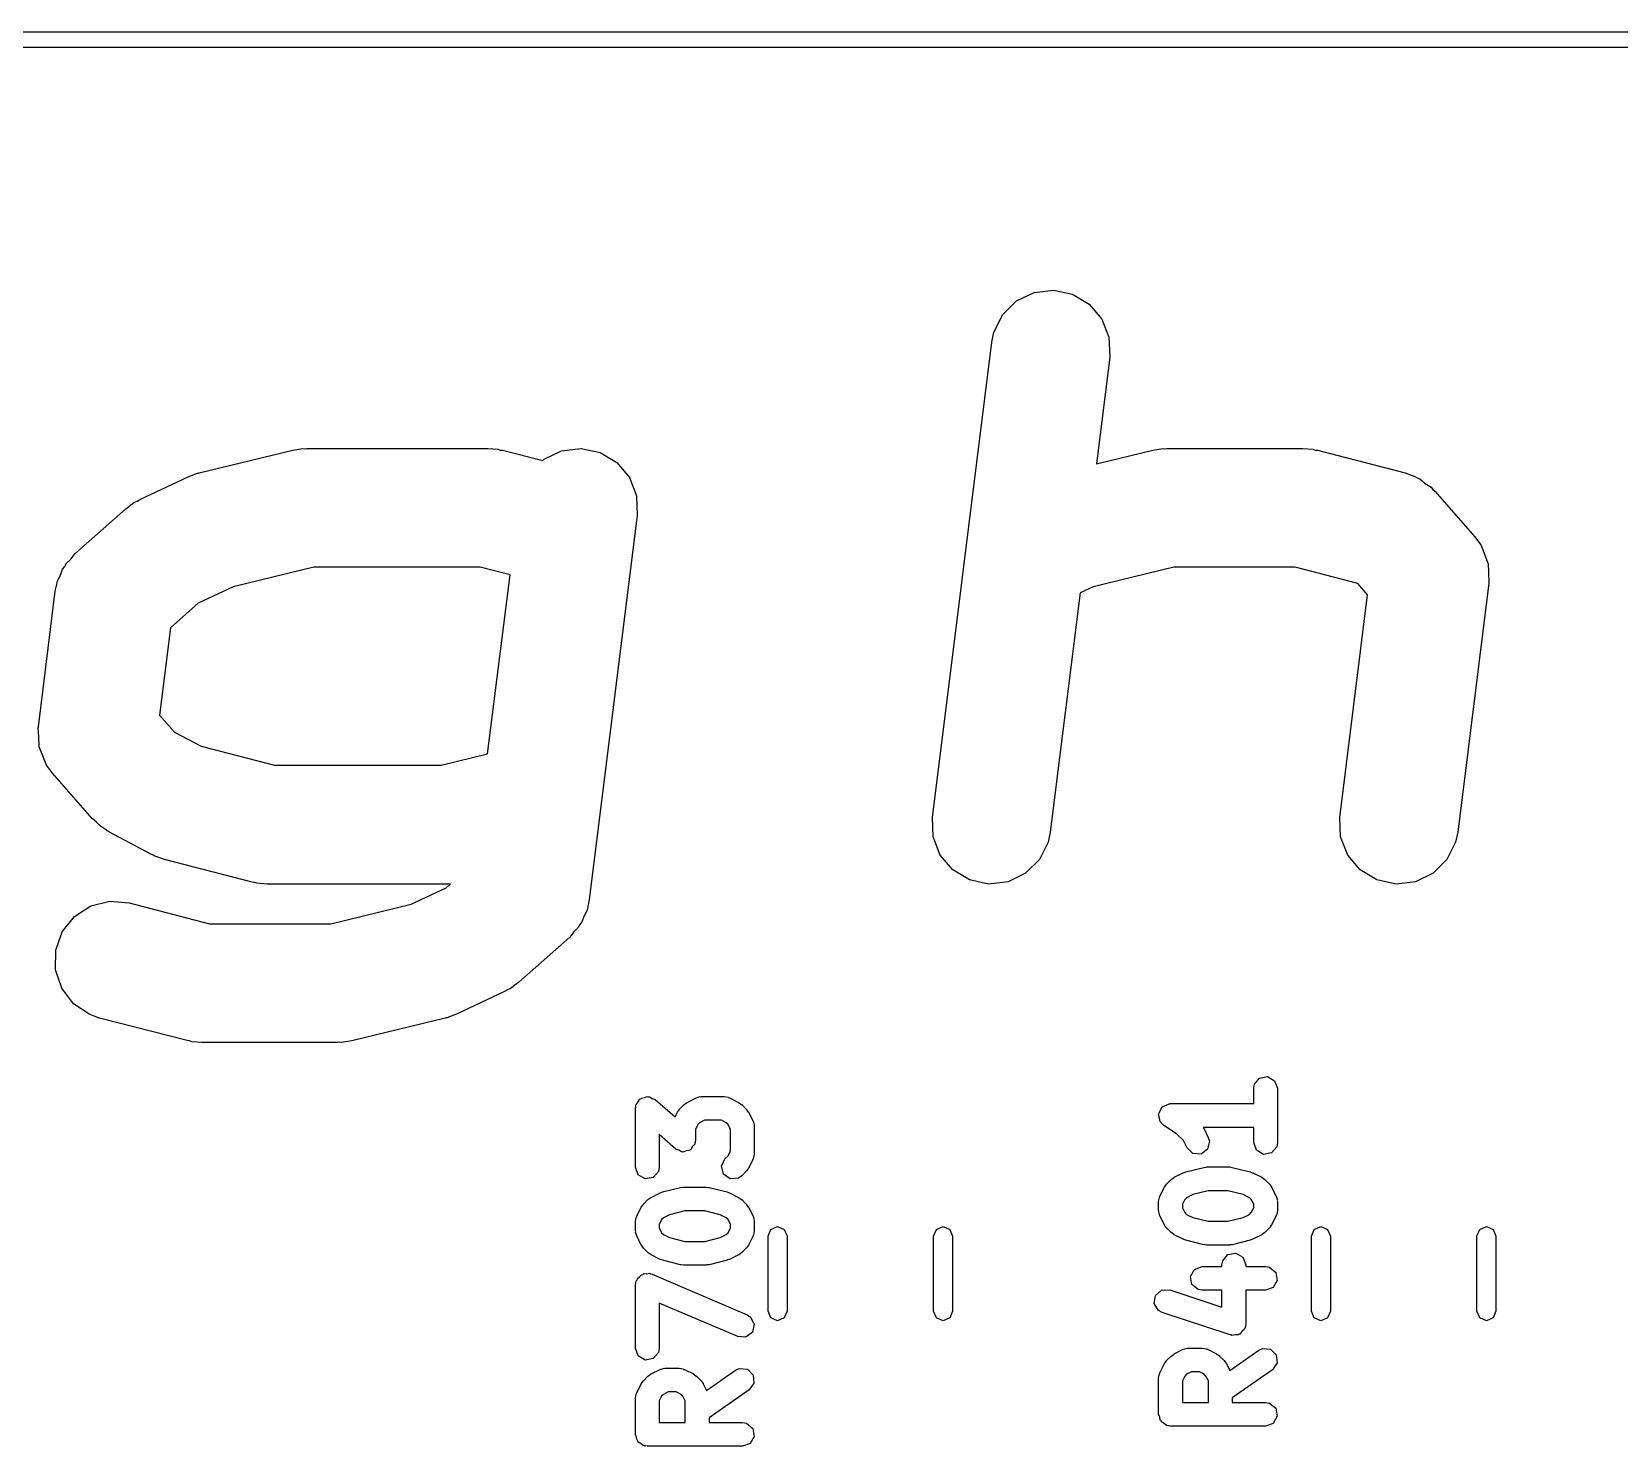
# Model space of a CAD drawing. Extents: x 59.1 to 150.6, y -119.5 to -80.2.
# Drawn here: x 87.86 to 97.88, y -90.88 to -81.95 of the extents above; entities that cross this region are included whole.
import ezdxf

# ---------------------------------------------------------------- set-up
doc = ezdxf.new("R2010")
doc.units = 0
doc.layers.add('BLACK', color=7, linetype='CONTINUOUS')

msp = doc.modelspace()

# ---------------------------------------------------------------- linework, layer by layer
at = {"layer": 'BLACK', "linetype": 'CONTINUOUS'}
for p, q in [((60, -81.95), (149, -81.95)), ((149, -82.05), (60, -82.05)), ((93.9892, -83.7351), (94.0768, -83.6486)), ((94.0768, -83.6486), (94.1877, -83.5952)), ((94.1877, -83.5952), (94.31, -83.5805)), ((94.31, -83.5805), (94.4304, -83.6063)), ((94.4304, -83.6063), (94.536, -83.6697)), ((93.9343, -83.8453), (93.9892, -83.7351)), ((94.536, -83.6697), (94.6154, -83.7638)), ((93.9207, -83.9086), (93.9343, -83.8453)), ((94.6154, -83.7638), (94.6599, -83.8786)), ((93.5457, -86.9086), (93.9207, -83.9086)), ((94.6599, -83.8786), (94.6649, -84.0017)), ((94.6649, -84.0017), (94.5805, -84.677)), ((88.9188, -84.7336), (89.5081, -84.5907)), ((89.5081, -84.5907), (89.572, -84.5809)), ((89.572, -84.5809), (89.5843, -84.5822)), ((89.5843, -84.5822), (89.5964, -84.5801)), ((89.5964, -84.5801), (90.7393, -84.5801)), ((90.7393, -84.5801), (90.8037, -84.5857)), ((90.8037, -84.5857), (90.818, -84.5907)), ((90.818, -84.5907), (90.833, -84.592)), ((90.833, -84.592), (91.0859, -84.6573)), ((91.0859, -84.6573), (91.0947, -84.6486)), ((91.0947, -84.6486), (91.2056, -84.5952)), ((91.2056, -84.5952), (91.3279, -84.5805)), ((91.3279, -84.5805), (91.4483, -84.6063)), ((91.4483, -84.6063), (91.5539, -84.6697)), ((94.5805, -84.677), (94.9366, -84.5907)), ((94.9366, -84.5907), (95.0006, -84.5809)), ((95.0006, -84.5809), (95.0128, -84.5822)), ((95.0128, -84.5822), (95.025, -84.5801)), ((95.025, -84.5801), (95.8821, -84.5801)), ((95.8821, -84.5801), (95.9466, -84.5857)), ((95.9466, -84.5857), (95.9608, -84.5907)), ((95.9608, -84.5907), (95.9758, -84.592)), ((95.9758, -84.592), (96.5294, -84.7349)), ((88.5439, -84.9016), (88.8475, -84.7587)), ((88.8475, -84.7587), (88.9082, -84.7363)), ((88.9082, -84.7363), (88.9137, -84.7357)), ((88.9137, -84.7357), (88.9188, -84.7336)), ((91.5539, -84.6697), (91.6332, -84.7638)), ((91.6332, -84.7638), (91.6778, -84.8786)), ((96.5294, -84.7349), (96.5904, -84.7564)), ((96.5904, -84.7564), (96.6056, -84.7666)), ((96.6056, -84.7666), (96.6227, -84.773)), ((96.6227, -84.773), (96.6565, -84.8006)), ((96.6565, -84.8006), (96.6927, -84.825)), ((96.6927, -84.825), (96.7038, -84.8395)), ((96.7038, -84.8395), (96.7179, -84.8511)), ((96.7179, -84.8511), (96.9679, -85.1368)), ((88.133, -85.2463), (88.4544, -84.9606)), ((88.4544, -84.9606), (88.5063, -84.9219)), ((88.5063, -84.9219), (88.5262, -84.9138)), ((88.5262, -84.9138), (88.5439, -84.9016)), ((91.6778, -84.8786), (91.6828, -85.0017)), ((91.6828, -85.0017), (91.3792, -87.4302)), ((96.9679, -85.1368), (97.0062, -85.189)), ((88.1074, -85.278), (88.133, -85.2463)), ((97.0062, -85.189), (97.0069, -85.1909)), ((97.0069, -85.1909), (97.0082, -85.1924)), ((97.0082, -85.1924), (97.0298, -85.2479)), ((97.0298, -85.2479), (97.052, -85.3033)), ((88.0417, -85.3803), (88.0556, -85.3421)), ((88.0556, -85.3421), (88.069, -85.3256)), ((88.069, -85.3256), (88.0785, -85.3065)), ((88.0785, -85.3065), (88.1074, -85.278)), ((89.6412, -85.3301), (89.1324, -85.4535)), ((90.6917, -85.3301), (89.6412, -85.3301)), ((90.8798, -85.3787), (90.6917, -85.3301)), ((95.0698, -85.3301), (94.561, -85.4535)), ((95.8345, -85.3301), (95.0698, -85.3301)), ((96.2298, -85.4321), (95.8345, -85.3301)), ((97.052, -85.3033), (97.0521, -85.3053)), ((97.0521, -85.3053), (97.0528, -85.3072)), ((97.0528, -85.3072), (97.0552, -85.3667)), ((88.01, -85.4801), (88.0134, -85.4645)), ((88.0134, -85.4645), (88.0135, -85.4578)), ((88.0135, -85.4578), (88.0166, -85.4492)), ((88.0166, -85.4492), (88.0236, -85.4168)), ((88.0236, -85.4168), (88.0417, -85.3803)), ((89.1324, -85.4535), (88.9122, -85.5571)), ((90.7386, -86.5088), (90.8798, -85.3787)), ((94.561, -85.4535), (94.4786, -85.4922)), ((96.2927, -85.5041), (96.2298, -85.4321)), ((97.0578, -85.4302), (96.8614, -87.0017)), ((97.0552, -85.3667), (97.0583, -85.4263)), ((97.0583, -85.4263), (97.0577, -85.4282)), ((97.0577, -85.4282), (97.0578, -85.4302)), ((87.9029, -86.3372), (88.01, -85.4801)), ((88.9122, -85.5571), (88.7367, -85.7131)), ((94.4786, -85.4922), (94.2899, -87.0017)), ((96.1172, -86.9086), (96.2927, -85.5041)), ((88.7367, -85.7131), (88.6679, -86.2633)), ((88.6679, -86.2633), (88.762, -86.3708)), ((87.9024, -86.3412), (87.903, -86.3392)), ((87.9055, -86.4007), (87.9024, -86.3412)), ((87.903, -86.3392), (87.9029, -86.3372)), ((87.9079, -86.4602), (87.9055, -86.4007)), ((87.9086, -86.4621), (87.9079, -86.4602)), ((87.9087, -86.4641), (87.9086, -86.4621)), ((87.9309, -86.5195), (87.9087, -86.4641)), ((88.762, -86.3708), (88.9298, -86.4604)), ((88.9298, -86.4604), (89.394, -86.5801)), ((87.9525, -86.575), (87.9309, -86.5195)), ((90.4445, -86.5801), (90.7386, -86.5088)), ((87.9538, -86.5766), (87.9525, -86.575)), ((87.9545, -86.5785), (87.9538, -86.5766)), ((87.9928, -86.6307), (87.9545, -86.5785)), ((88.2428, -86.9164), (87.9928, -86.6307)), ((89.394, -86.5801), (90.4445, -86.5801)), ((88.2702, -86.9389), (88.2428, -86.9164)), ((88.2943, -86.965), (88.2702, -86.9389)), ((88.332, -86.9896), (88.2943, -86.965)), ((93.5507, -87.0317), (93.5457, -86.9086)), ((96.1222, -87.0317), (96.1172, -86.9086)), ((88.338, -86.9945), (88.332, -86.9896)), ((88.3416, -86.9958), (88.338, -86.9945)), ((88.3485, -87.0003), (88.3416, -86.9958)), ((88.6164, -87.1432), (88.3485, -87.0003)), ((93.5953, -87.1465), (93.5507, -87.0317)), ((94.2764, -87.0649), (94.2215, -87.1752)), ((94.2899, -87.0017), (94.2764, -87.0649)), ((96.1667, -87.1465), (96.1222, -87.0317)), ((96.8478, -87.0649), (96.7929, -87.1752)), ((96.8614, -87.0017), (96.8478, -87.0649)), ((88.6279, -87.1471), (88.6164, -87.1432)), ((88.6381, -87.1539), (88.6279, -87.1471)), ((88.6991, -87.1754), (88.6381, -87.1539)), ((93.6747, -87.2406), (93.5953, -87.1465)), ((96.2461, -87.2406), (96.1667, -87.1465)), ((89.2527, -87.3182), (88.6991, -87.1754)), ((93.7802, -87.304), (93.6747, -87.2406)), ((94.1339, -87.2617), (94.0229, -87.3151)), ((94.2215, -87.1752), (94.1339, -87.2617)), ((96.3517, -87.304), (96.2461, -87.2406)), ((96.7053, -87.2617), (96.5944, -87.3151)), ((96.7929, -87.1752), (96.7053, -87.2617)), ((89.2677, -87.3196), (89.2527, -87.3182)), ((89.2819, -87.3246), (89.2677, -87.3196)), ((89.3464, -87.3301), (89.2819, -87.3246)), ((90.4893, -87.3301), (89.3464, -87.3301)), ((90.2568, -87.4568), (90.477, -87.3532)), ((90.477, -87.3532), (90.5048, -87.3285)), ((90.5014, -87.3281), (90.4893, -87.3301)), ((90.5048, -87.3285), (90.5014, -87.3281)), ((93.9007, -87.3297), (93.7802, -87.304)), ((94.0229, -87.3151), (93.9007, -87.3297)), ((96.4721, -87.3297), (96.3517, -87.304)), ((96.5944, -87.3151), (96.4721, -87.3297)), ((88.1301, -87.5346), (88.2336, -87.4679)), ((88.2336, -87.4679), (88.3532, -87.4384)), ((88.3532, -87.4384), (88.4758, -87.4492)), ((88.4758, -87.4492), (88.9833, -87.5801)), ((89.748, -87.5801), (90.2568, -87.4568)), ((91.3726, -87.4611), (91.3657, -87.4935)), ((91.3758, -87.4525), (91.3726, -87.4611)), ((91.3759, -87.4458), (91.3758, -87.4525)), ((91.3792, -87.4302), (91.3759, -87.4458)), ((88.0537, -87.6312), (88.1301, -87.5346)), ((91.3336, -87.5682), (91.3203, -87.5847)), ((91.3475, -87.5299), (91.3336, -87.5682)), ((91.3657, -87.4935), (91.3475, -87.5299)), ((88.0128, -87.7474), (88.0537, -87.6312)), ((88.9833, -87.5801), (89.748, -87.5801)), ((91.2563, -87.664), (90.9348, -87.9497)), ((91.2818, -87.6323), (91.2563, -87.664)), ((91.3108, -87.6037), (91.2818, -87.6323)), ((91.3203, -87.5847), (91.3108, -87.6037)), ((88.0117, -87.8705), (88.0128, -87.7474)), ((88.0505, -87.9874), (88.0117, -87.8705)), ((90.9348, -87.9497), (90.8829, -87.9884)), ((88.1251, -88.0853), (88.0505, -87.9874)), ((90.8454, -88.0087), (90.5418, -88.1516)), ((90.863, -87.9965), (90.8454, -88.0087)), ((90.8829, -87.9884), (90.863, -87.9965)), ((88.2274, -88.1539), (88.1251, -88.0853)), ((88.2884, -88.1754), (88.2274, -88.1539)), ((90.5418, -88.1516), (90.4811, -88.174)), ((88.842, -88.3182), (88.2884, -88.1754)), ((90.4705, -88.1767), (89.8812, -88.3196)), ((90.4756, -88.1746), (90.4705, -88.1767)), ((90.4811, -88.174), (90.4756, -88.1746)), ((88.857, -88.3196), (88.842, -88.3182)), ((88.8712, -88.3246), (88.857, -88.3196)), ((88.9357, -88.3301), (88.8712, -88.3246)), ((89.7928, -88.3301), (88.9357, -88.3301)), ((89.805, -88.3281), (89.7928, -88.3301)), ((89.8172, -88.3293), (89.805, -88.3281)), ((89.8812, -88.3196), (89.8172, -88.3293)), ((95.578, -88.5935), (95.6109, -88.5542)), ((95.6109, -88.5542), (95.6615, -88.5453)), ((95.6615, -88.5453), (95.7059, -88.5709)), ((95.7059, -88.5709), (95.7234, -88.6191)), ((91.7288, -88.6777), (91.748, -88.6712)), ((91.748, -88.6712), (91.7536, -88.6733)), ((91.7536, -88.6733), (91.7595, -88.6723)), ((91.7595, -88.6723), (91.777, -88.6824)), ((92.0557, -88.6791), (92.0807, -88.6716)), ((92.0807, -88.6716), (92.0851, -88.6727)), ((92.0851, -88.6727), (92.0893, -88.6711)), ((92.0893, -88.6711), (92.2321, -88.6711)), ((92.2321, -88.6711), (92.2578, -88.6757)), ((95.5734, -88.6191), (95.578, -88.5935)), ((95.5734, -88.7156), (95.5734, -88.6191)), ((95.7234, -88.6191), (95.7234, -88.962)), ((91.6714, -88.7461), (91.6734, -88.735)), ((91.6714, -89.1176), (91.6714, -88.7461)), ((91.6729, -88.7316), (91.6745, -88.7289)), ((91.6734, -88.735), (91.6729, -88.7316)), ((91.6745, -88.7289), (91.676, -88.7205)), ((91.676, -88.7205), (91.6889, -88.705)), ((91.6889, -88.705), (91.6994, -88.6877)), ((91.6994, -88.6877), (91.7051, -88.6858)), ((91.7051, -88.6858), (91.7089, -88.6812)), ((91.7089, -88.6812), (91.7288, -88.6777)), ((91.777, -88.6824), (91.7958, -88.6897)), ((91.7958, -88.6897), (91.9215, -88.7997)), ((91.9215, -88.7997), (91.9365, -88.7697)), ((91.9365, -88.7697), (91.9498, -88.7517)), ((91.9498, -88.7517), (91.9505, -88.7503)), ((91.9505, -88.7503), (91.9791, -88.7217)), ((91.9791, -88.7217), (91.9975, -88.7088)), ((91.9975, -88.7088), (91.9986, -88.7076)), ((91.9986, -88.7076), (92.0557, -88.6791)), ((92.2578, -88.6757), (92.2612, -88.6785)), ((92.2612, -88.6785), (92.2657, -88.6791)), ((92.2657, -88.6791), (92.3228, -88.7076)), ((92.3228, -88.7076), (92.3408, -88.721)), ((92.3408, -88.721), (92.3423, -88.7217)), ((92.3423, -88.7217), (92.3709, -88.7503)), ((92.3709, -88.7503), (92.3838, -88.7686)), ((92.3838, -88.7686), (92.3849, -88.7697)), ((92.3849, -88.7697), (92.4135, -88.8269)), ((94.9746, -88.7775), (94.9854, -88.7587)), ((94.9854, -88.7587), (94.9942, -88.7388)), ((94.9942, -88.7388), (94.9981, -88.7369)), ((94.9981, -88.7369), (95.0002, -88.7331)), ((95.0002, -88.7331), (95.0207, -88.7257)), ((95.0207, -88.7257), (95.0402, -88.716)), ((95.0402, -88.716), (95.0444, -88.717)), ((95.0444, -88.717), (95.0484, -88.7156)), ((95.0484, -88.7156), (95.5734, -88.7156)), ((92.0652, -88.8477), (92.05, -88.8781)), ((92.0766, -88.8364), (92.0652, -88.8477)), ((92.107, -88.8211), (92.0766, -88.8364)), ((92.2144, -88.8211), (92.107, -88.8211)), ((92.2449, -88.8364), (92.2144, -88.8211)), ((92.2562, -88.8477), (92.2449, -88.8364)), ((92.2714, -88.8781), (92.2562, -88.8477)), ((92.4135, -88.8269), (92.4209, -88.8519)), ((92.4209, -88.8519), (92.4199, -88.8562)), ((92.4199, -88.8562), (92.4214, -88.8604)), ((92.4214, -88.8604), (92.4214, -89.0319)), ((94.9736, -88.7857), (94.9753, -88.7818)), ((94.9797, -88.8066), (94.9736, -88.7857)), ((94.9753, -88.7818), (94.9746, -88.7775)), ((94.9835, -88.8281), (94.9797, -88.8066)), ((94.9868, -88.8308), (94.9835, -88.8281)), ((94.988, -88.835), (94.9868, -88.8308)), ((95.0068, -88.853), (94.988, -88.835)), ((95.0864, -88.906), (95.0068, -88.853)), ((95.5734, -88.8656), (95.2539, -88.8656)), ((95.2539, -88.8656), (95.2572, -88.8702)), ((95.2572, -88.8702), (95.2584, -88.8713)), ((95.2584, -88.8713), (95.2869, -88.9285)), ((95.5734, -88.962), (95.5734, -88.8656)), ((91.9256, -89.0026), (91.8214, -88.9114)), ((91.8214, -88.9114), (91.8214, -89.1176)), ((92.0455, -88.9718), (92.0325, -88.9873)), ((92.047, -88.9634), (92.0455, -88.9718)), ((92.0486, -88.9607), (92.047, -88.9634)), ((92.05, -88.9461), (92.048, -88.9573)), ((92.048, -88.9573), (92.0486, -88.9607)), ((92.05, -88.8781), (92.05, -88.9461)), ((92.2714, -89.0142), (92.2714, -88.8781)), ((95.1296, -88.9493), (95.0864, -88.906)), ((95.1528, -88.9955), (95.1296, -88.9493)), ((95.2944, -88.9534), (95.2824, -89.0033)), ((95.2869, -88.9285), (95.2944, -88.9534)), ((95.591, -89.0102), (95.5734, -88.962)), ((95.7234, -88.962), (95.7189, -88.9877)), ((91.9445, -89.0099), (91.9256, -89.0026)), ((91.962, -89.02), (91.9445, -89.0099)), ((91.9679, -89.019), (91.962, -89.02)), ((91.9734, -89.0211), (91.9679, -89.019)), ((91.9926, -89.0146), (91.9734, -89.0211)), ((92.0125, -89.0111), (91.9926, -89.0146)), ((92.0163, -89.0065), (92.0125, -89.0111)), ((92.022, -89.0046), (92.0163, -89.0065)), ((92.0325, -88.9873), (92.022, -89.0046)), ((92.2146, -89.111), (92.2363, -89.0645)), ((92.2363, -89.0645), (92.2562, -89.0446)), ((92.2562, -89.0446), (92.2714, -89.0142)), ((92.4135, -89.0654), (92.3849, -89.1225)), ((92.414, -89.0609), (92.4135, -89.0654)), ((92.4169, -89.0575), (92.414, -89.0609)), ((92.4214, -89.0319), (92.4169, -89.0575)), ((95.19, -89.0308), (95.1528, -88.9955)), ((95.2412, -89.0339), (95.19, -89.0308)), ((95.2824, -89.0033), (95.2412, -89.0339)), ((95.6354, -89.0359), (95.591, -89.0102)), ((95.6859, -89.027), (95.6354, -89.0359)), ((95.7189, -88.9877), (95.6859, -89.027)), ((91.689, -89.1658), (91.6714, -89.1176)), ((91.7334, -89.1914), (91.689, -89.1658)), ((91.8169, -89.1432), (91.7839, -89.1825)), ((91.8214, -89.1176), (91.8169, -89.1432)), ((92.2278, -89.1606), (92.2146, -89.111)), ((92.2699, -89.19), (92.2278, -89.1606)), ((92.3423, -89.1706), (92.321, -89.1855)), ((92.3709, -89.142), (92.3423, -89.1706)), ((92.3716, -89.1406), (92.3709, -89.142)), ((92.3849, -89.1225), (92.3716, -89.1406)), ((95.072, -89.1806), (95.1292, -89.1521)), ((95.1292, -89.1521), (95.1416, -89.1484)), ((95.1416, -89.1484), (95.1445, -89.1464)), ((95.1445, -89.1464), (95.2588, -89.1178)), ((95.2588, -89.1178), (95.2737, -89.1168)), ((95.2737, -89.1168), (95.277, -89.1156)), ((95.277, -89.1156), (95.4199, -89.1156)), ((95.4199, -89.1156), (95.4346, -89.1182)), ((95.4346, -89.1182), (95.438, -89.1178)), ((95.438, -89.1178), (95.5523, -89.1464)), ((95.5523, -89.1464), (95.5642, -89.1517)), ((95.5642, -89.1517), (95.5677, -89.1521)), ((95.5677, -89.1521), (95.6248, -89.1806)), ((91.7839, -89.1825), (91.7334, -89.1914)), ((91.8396, -89.2754), (91.8425, -89.2734)), ((91.8425, -89.2734), (91.9568, -89.2448)), ((91.9568, -89.2448), (91.9717, -89.2438)), ((91.9717, -89.2438), (91.975, -89.2426)), ((91.975, -89.2426), (92.1179, -89.2426)), ((92.1179, -89.2426), (92.1326, -89.2452)), ((92.1326, -89.2452), (92.136, -89.2448)), ((92.136, -89.2448), (92.2503, -89.2734)), ((92.2503, -89.2734), (92.2622, -89.2787)), ((92.321, -89.1855), (92.2699, -89.19)), ((94.9813, -89.2999), (95.0099, -89.2427)), ((95.0099, -89.2427), (95.0233, -89.2247)), ((95.0233, -89.2247), (95.024, -89.2233)), ((95.024, -89.2233), (95.0525, -89.1947)), ((95.0525, -89.1947), (95.0709, -89.1818)), ((95.0709, -89.1818), (95.072, -89.1806)), ((95.2862, -89.2656), (95.1889, -89.2899)), ((95.4106, -89.2656), (95.2862, -89.2656)), ((95.508, -89.2899), (95.4106, -89.2656)), ((95.6248, -89.1806), (95.6428, -89.194)), ((95.6428, -89.194), (95.6443, -89.1947)), ((95.6443, -89.1947), (95.6729, -89.2233)), ((95.6729, -89.2233), (95.6858, -89.2416)), ((95.6858, -89.2416), (95.6869, -89.2427)), ((95.6869, -89.2427), (95.7155, -89.2999)), ((91.6793, -89.4269), (91.7079, -89.3697)), ((91.7079, -89.3697), (91.7213, -89.3517)), ((91.7213, -89.3517), (91.722, -89.3503)), ((91.722, -89.3503), (91.7505, -89.3217)), ((91.7505, -89.3217), (91.7689, -89.3088)), ((91.7689, -89.3088), (91.77, -89.3076)), ((91.77, -89.3076), (91.8272, -89.2791)), ((91.8272, -89.2791), (91.8396, -89.2754)), ((92.2622, -89.2787), (92.2657, -89.2791)), ((92.2657, -89.2791), (92.3228, -89.3076)), ((92.3228, -89.3076), (92.3408, -89.321)), ((92.3408, -89.321), (92.3423, -89.3217)), ((92.3423, -89.3217), (92.3709, -89.3503)), ((92.3709, -89.3503), (92.3838, -89.3686)), ((92.3838, -89.3686), (92.3849, -89.3697)), ((92.3849, -89.3697), (92.4135, -89.4269)), ((94.9734, -89.3334), (94.978, -89.3078)), ((94.9734, -89.3906), (94.9734, -89.3334)), ((94.978, -89.3078), (94.9808, -89.3043)), ((94.9808, -89.3043), (94.9813, -89.2999)), ((95.1386, -89.3207), (95.1234, -89.3511)), ((95.1234, -89.3511), (95.1234, -89.3729)), ((95.1234, -89.3729), (95.1386, -89.4033)), ((95.15, -89.3094), (95.1386, -89.3207)), ((95.1889, -89.2899), (95.15, -89.3094)), ((95.5469, -89.3094), (95.508, -89.2899)), ((95.5582, -89.3207), (95.5469, -89.3094)), ((95.5734, -89.3511), (95.5582, -89.3207)), ((95.5582, -89.4033), (95.5734, -89.3729)), ((95.5734, -89.3729), (95.5734, -89.3511)), ((95.7155, -89.2999), (95.7229, -89.3249)), ((95.7229, -89.3249), (95.7219, -89.3292)), ((95.7219, -89.3292), (95.7234, -89.3334)), ((95.7234, -89.3334), (95.7234, -89.3906)), ((91.6714, -89.4604), (91.676, -89.4348)), ((91.6714, -89.5176), (91.6714, -89.4604)), ((91.676, -89.4348), (91.6788, -89.4313)), ((91.6788, -89.4313), (91.6793, -89.4269)), ((91.8366, -89.4477), (91.8214, -89.4781)), ((91.848, -89.4364), (91.8366, -89.4477)), ((91.8869, -89.4169), (91.848, -89.4364)), ((91.9842, -89.3926), (91.8869, -89.4169)), ((92.1086, -89.3926), (91.9842, -89.3926)), ((92.206, -89.4169), (92.1086, -89.3926)), ((92.2449, -89.4364), (92.206, -89.4169)), ((92.2562, -89.4477), (92.2449, -89.4364)), ((92.2714, -89.4781), (92.2562, -89.4477)), ((92.4135, -89.4269), (92.4209, -89.4519)), ((92.4209, -89.4519), (92.4199, -89.4562)), ((92.4199, -89.4562), (92.4214, -89.4604)), ((92.4214, -89.4604), (92.4214, -89.5176)), ((94.975, -89.3948), (94.9734, -89.3906)), ((94.9739, -89.3991), (94.975, -89.3948)), ((94.9813, -89.4241), (94.9739, -89.3991)), ((95.0099, -89.4813), (94.9813, -89.4241)), ((95.1386, -89.4033), (95.15, -89.4146)), ((95.15, -89.4146), (95.1889, -89.4341)), ((95.1889, -89.4341), (95.2862, -89.4584)), ((95.2862, -89.4584), (95.4106, -89.4584)), ((95.4106, -89.4584), (95.508, -89.4341)), ((95.508, -89.4341), (95.5469, -89.4146)), ((95.5469, -89.4146), (95.5582, -89.4033)), ((95.7155, -89.4241), (95.6869, -89.4813)), ((95.716, -89.4197), (95.7155, -89.4241)), ((95.7189, -89.4162), (95.716, -89.4197)), ((95.7234, -89.3906), (95.7189, -89.4162)), ((91.673, -89.5218), (91.6714, -89.5176)), ((91.6719, -89.5261), (91.673, -89.5218)), ((91.6793, -89.5511), (91.6719, -89.5261)), ((91.7079, -89.6083), (91.6793, -89.5511)), ((91.8214, -89.4781), (91.8214, -89.4999)), ((91.8214, -89.4999), (91.8366, -89.5303)), ((91.8366, -89.5303), (91.848, -89.5416)), ((91.848, -89.5416), (91.8869, -89.5611)), ((91.8869, -89.5611), (91.9842, -89.5854)), ((92.1086, -89.5854), (92.206, -89.5611)), ((92.206, -89.5611), (92.2449, -89.5416)), ((92.2449, -89.5416), (92.2562, -89.5303)), ((92.2562, -89.5303), (92.2714, -89.4999)), ((92.2714, -89.4999), (92.2714, -89.4781)), ((92.4135, -89.5511), (92.3849, -89.6083)), ((92.414, -89.5467), (92.4135, -89.5511)), ((92.4169, -89.5432), (92.414, -89.5467)), ((92.4214, -89.5176), (92.4169, -89.5432)), ((92.5085, -89.5517), (92.5261, -89.5093)), ((92.5085, -90.0263), (92.5085, -89.5517)), ((92.5261, -89.5093), (92.5685, -89.4917)), ((92.5685, -89.4917), (92.6109, -89.5093)), ((92.6109, -89.5093), (92.6285, -89.5517)), ((92.6285, -89.5517), (92.6285, -90.0263)), ((93.5535, -89.5517), (93.5711, -89.5093)), ((93.5535, -90.0263), (93.5535, -89.5517)), ((93.5711, -89.5093), (93.6135, -89.4917)), ((93.6135, -89.4917), (93.6559, -89.5093)), ((93.6559, -89.5093), (93.6735, -89.5517)), ((93.6735, -89.5517), (93.6735, -90.0263)), ((95.0111, -89.4824), (95.0099, -89.4813)), ((95.024, -89.5007), (95.0111, -89.4824)), ((95.0525, -89.5293), (95.024, -89.5007)), ((95.054, -89.53), (95.0525, -89.5293)), ((95.072, -89.5434), (95.054, -89.53)), ((95.1292, -89.5719), (95.072, -89.5434)), ((95.1327, -89.5723), (95.1292, -89.5719)), ((95.1445, -89.5776), (95.1327, -89.5723)), ((95.5677, -89.5719), (95.5553, -89.5756)), ((95.6248, -89.5434), (95.5677, -89.5719)), ((95.626, -89.5422), (95.6248, -89.5434)), ((95.6443, -89.5293), (95.626, -89.5422)), ((95.6729, -89.5007), (95.6443, -89.5293)), ((95.6736, -89.4993), (95.6729, -89.5007)), ((95.6869, -89.4813), (95.6736, -89.4993)), ((95.9375, -89.5517), (95.9551, -89.5093)), ((95.9375, -90.0263), (95.9375, -89.5517)), ((95.9551, -89.5093), (95.9975, -89.4917)), ((95.9975, -89.4917), (96.0399, -89.5093)), ((96.0399, -89.5093), (96.0575, -89.5517)), ((96.0575, -89.5517), (96.0575, -90.0263)), ((96.9825, -89.5517), (97.0001, -89.5093)), ((96.9825, -90.0263), (96.9825, -89.5517)), ((97.0001, -89.5093), (97.0425, -89.4917)), ((97.0425, -89.4917), (97.0849, -89.5093)), ((97.0849, -89.5093), (97.1025, -89.5517)), ((97.1025, -89.5517), (97.1025, -90.0263)), ((91.7091, -89.6094), (91.7079, -89.6083)), ((91.722, -89.6277), (91.7091, -89.6094)), ((91.7505, -89.6563), (91.722, -89.6277)), ((91.752, -89.657), (91.7505, -89.6563)), ((91.77, -89.6704), (91.752, -89.657)), ((91.8272, -89.6989), (91.77, -89.6704)), ((91.9842, -89.5854), (92.1086, -89.5854)), ((92.3228, -89.6704), (92.2657, -89.6989)), ((92.324, -89.6692), (92.3228, -89.6704)), ((92.3423, -89.6563), (92.324, -89.6692)), ((92.3709, -89.6277), (92.3423, -89.6563)), ((92.3716, -89.6263), (92.3709, -89.6277)), ((92.3849, -89.6083), (92.3716, -89.6263)), ((95.2588, -89.6062), (95.1445, -89.5776)), ((95.2623, -89.6058), (95.2588, -89.6062)), ((95.277, -89.6084), (95.2623, -89.6058)), ((95.4199, -89.6084), (95.277, -89.6084)), ((95.378, -89.7078), (95.4109, -89.6685)), ((95.4109, -89.6685), (95.4615, -89.6596)), ((95.4231, -89.6072), (95.4199, -89.6084)), ((95.438, -89.6062), (95.4231, -89.6072)), ((95.5523, -89.5776), (95.438, -89.6062)), ((95.4615, -89.6596), (95.5059, -89.6852)), ((95.5553, -89.5756), (95.5523, -89.5776)), ((91.8307, -89.6993), (91.8272, -89.6989)), ((91.8425, -89.7046), (91.8307, -89.6993)), ((91.9568, -89.7332), (91.8425, -89.7046)), ((91.9603, -89.7328), (91.9568, -89.7332)), ((91.975, -89.7354), (91.9603, -89.7328)), ((92.1179, -89.7354), (91.975, -89.7354)), ((92.1211, -89.7342), (92.1179, -89.7354)), ((92.136, -89.7332), (92.1211, -89.7342)), ((92.2503, -89.7046), (92.136, -89.7332)), ((92.2533, -89.7026), (92.2503, -89.7046)), ((92.2657, -89.6989), (92.2533, -89.7026)), ((95.1746, -89.8061), (95.2002, -89.7617)), ((95.2002, -89.7617), (95.2484, -89.7441)), ((95.2484, -89.7441), (95.3734, -89.7441)), ((95.3734, -89.7334), (95.378, -89.7078)), ((95.3734, -89.7441), (95.3734, -89.7334)), ((95.5059, -89.6852), (95.5234, -89.7334)), ((95.5234, -89.7334), (95.5234, -89.7441)), ((95.5234, -89.7441), (95.6484, -89.7441)), ((95.6484, -89.7441), (95.6741, -89.7487)), ((95.6741, -89.7487), (95.7134, -89.7816)), ((91.6714, -89.8604), (91.676, -89.8348)), ((91.6714, -90.2604), (91.6714, -89.8604)), ((91.676, -89.8348), (91.6816, -89.828)), ((91.6816, -89.828), (91.6837, -89.8194)), ((91.6837, -89.8194), (91.6977, -89.8089)), ((91.6977, -89.8089), (91.7089, -89.7955)), ((91.7089, -89.7955), (91.7177, -89.7939)), ((91.7177, -89.7939), (91.7247, -89.7886)), ((91.7247, -89.7886), (91.7422, -89.7896)), ((91.7422, -89.7896), (91.7595, -89.7866)), ((91.7595, -89.7866), (91.7671, -89.791)), ((91.7671, -89.791), (91.776, -89.7915)), ((91.776, -89.7915), (92.376, -90.0486)), ((95.1835, -89.8566), (95.1746, -89.8061)), ((95.2228, -89.8896), (95.1835, -89.8566)), ((95.7223, -89.8322), (95.6966, -89.8766)), ((95.7134, -89.7816), (95.7223, -89.8322)), ((92.3169, -90.1865), (91.8214, -89.9742)), ((91.8214, -89.9742), (91.8214, -90.2604)), ((94.9464, -89.977), (94.9539, -89.9263)), ((94.9539, -89.9263), (94.9923, -89.8922)), ((94.9923, -89.8922), (95.0436, -89.8908)), ((95.0436, -89.8908), (95.3734, -90.0008)), ((95.2484, -89.8941), (95.2228, -89.8896)), ((95.3734, -89.8941), (95.2484, -89.8941)), ((95.3734, -90.0008), (95.3734, -89.8941)), ((95.6484, -89.8941), (95.5234, -89.8941)), ((95.5234, -89.8941), (95.5234, -90.1049)), ((95.6966, -89.8766), (95.6484, -89.8941)), ((92.376, -90.0486), (92.3978, -90.0629)), ((92.3978, -90.0629), (92.4209, -90.1087)), ((92.5261, -90.0687), (92.5085, -90.0263)), ((92.5685, -90.0863), (92.5261, -90.0687)), ((92.6109, -90.0687), (92.5685, -90.0863)), ((92.6285, -90.0263), (92.6109, -90.0687)), ((93.5711, -90.0687), (93.5535, -90.0263)), ((93.6135, -90.0863), (93.5711, -90.0687)), ((93.6559, -90.0687), (93.6135, -90.0863)), ((93.6735, -90.0263), (93.6559, -90.0687)), ((94.9732, -90.0207), (94.9464, -89.977)), ((94.9961, -90.0332), (94.9732, -90.0207)), ((95.4247, -90.176), (94.9961, -90.0332)), ((95.9551, -90.0687), (95.9375, -90.0263)), ((95.9975, -90.0863), (95.9551, -90.0687)), ((96.0399, -90.0687), (95.9975, -90.0863)), ((96.0575, -90.0263), (96.0399, -90.0687)), ((97.0001, -90.0687), (96.9825, -90.0263)), ((97.0425, -90.0863), (97.0001, -90.0687)), ((97.0849, -90.0687), (97.0425, -90.0863)), ((97.1025, -90.0263), (97.0849, -90.0687)), ((92.4092, -90.1586), (92.3681, -90.1894)), ((92.4209, -90.1087), (92.4092, -90.1586)), ((95.4304, -90.1759), (95.4247, -90.176)), ((95.4354, -90.1787), (95.4304, -90.1759)), ((95.4556, -90.1752), (95.4354, -90.1787)), ((95.476, -90.1746), (95.4556, -90.1752)), ((95.4803, -90.1708), (95.476, -90.1746)), ((95.4859, -90.1698), (95.4803, -90.1708)), ((95.4991, -90.1541), (95.4859, -90.1698)), ((95.5144, -90.1406), (95.4991, -90.1541)), ((95.5152, -90.1349), (95.5144, -90.1406)), ((95.5189, -90.1305), (95.5152, -90.1349)), ((95.5234, -90.1049), (95.5189, -90.1305)), ((91.689, -90.3086), (91.6714, -90.2604)), ((91.8214, -90.2604), (91.8169, -90.2861)), ((92.3681, -90.1894), (92.3169, -90.1865)), ((95.072, -90.2949), (95.1292, -90.2663)), ((95.1292, -90.2663), (95.1541, -90.2589)), ((95.1541, -90.2589), (95.1585, -90.26)), ((95.1585, -90.26), (95.1627, -90.2584)), ((95.1627, -90.2584), (95.2484, -90.2584)), ((95.2484, -90.2584), (95.2741, -90.263)), ((95.2741, -90.263), (95.2775, -90.2658)), ((95.2775, -90.2658), (95.282, -90.2663)), ((95.282, -90.2663), (95.3391, -90.2949)), ((95.4227, -90.3999), (95.6054, -90.272)), ((95.6054, -90.272), (95.629, -90.261)), ((95.629, -90.261), (95.6801, -90.2655)), ((95.6801, -90.2655), (95.7164, -90.3017)), ((91.7334, -90.3343), (91.689, -90.3086)), ((91.7839, -90.3254), (91.7334, -90.3343)), ((91.8169, -90.2861), (91.7839, -90.3254)), ((94.9813, -90.4142), (95.0099, -90.357)), ((95.0099, -90.357), (95.0233, -90.339)), ((95.0233, -90.339), (95.024, -90.3375)), ((95.024, -90.3375), (95.0525, -90.309)), ((95.0525, -90.309), (95.0709, -90.2961)), ((95.0709, -90.2961), (95.072, -90.2949)), ((95.3391, -90.2949), (95.3571, -90.3083)), ((95.3571, -90.3083), (95.3586, -90.309)), ((95.3586, -90.309), (95.3872, -90.3375)), ((95.3872, -90.3375), (95.4, -90.3559)), ((95.4, -90.3559), (95.4012, -90.357)), ((95.4012, -90.357), (95.4227, -90.3999)), ((95.7209, -90.3528), (95.6914, -90.3949)), ((95.7164, -90.3017), (95.7209, -90.3528)), ((91.7079, -90.484), (91.7213, -90.466)), ((91.7213, -90.466), (91.722, -90.4645)), ((91.722, -90.4645), (91.7505, -90.436)), ((91.7505, -90.436), (91.7689, -90.4231)), ((91.7689, -90.4231), (91.77, -90.4219)), ((91.77, -90.4219), (91.8272, -90.3933)), ((91.8272, -90.3933), (91.8521, -90.3859)), ((91.8521, -90.3859), (91.8565, -90.387)), ((91.8565, -90.387), (91.8607, -90.3854)), ((91.8607, -90.3854), (91.9464, -90.3854)), ((91.9464, -90.3854), (91.9721, -90.39)), ((91.9721, -90.39), (91.9755, -90.3928)), ((91.9755, -90.3928), (91.98, -90.3933)), ((91.98, -90.3933), (92.0371, -90.4219)), ((92.0371, -90.4219), (92.0551, -90.4353)), ((92.0551, -90.4353), (92.0566, -90.436)), ((92.0566, -90.436), (92.0852, -90.4645)), ((92.0852, -90.4645), (92.098, -90.4829)), ((92.1207, -90.5269), (92.3034, -90.399)), ((92.3034, -90.399), (92.327, -90.388)), ((92.327, -90.388), (92.3781, -90.3925)), ((92.3781, -90.3925), (92.4144, -90.4287)), ((92.4144, -90.4287), (92.4189, -90.4798)), ((94.9734, -90.4477), (94.978, -90.4221)), ((94.9734, -90.6763), (94.9734, -90.4477)), ((94.978, -90.4221), (94.9808, -90.4186)), ((94.9808, -90.4186), (94.9813, -90.4142)), ((95.1386, -90.435), (95.1234, -90.4654)), ((95.1234, -90.4654), (95.1234, -90.6013)), ((95.15, -90.4236), (95.1386, -90.435)), ((95.1804, -90.4084), (95.15, -90.4236)), ((95.2307, -90.4084), (95.1804, -90.4084)), ((95.2611, -90.4236), (95.2307, -90.4084)), ((95.2725, -90.435), (95.2611, -90.4236)), ((95.2877, -90.4654), (95.2725, -90.435)), ((95.2877, -90.6013), (95.2877, -90.4654)), ((95.6914, -90.3949), (95.4377, -90.5725)), ((91.6714, -90.5747), (91.676, -90.5491)), ((91.6714, -90.8033), (91.6714, -90.5747)), ((91.676, -90.5491), (91.6788, -90.5456)), ((91.6788, -90.5456), (91.6793, -90.5412)), ((91.6793, -90.5412), (91.7079, -90.484)), ((91.8366, -90.562), (91.8214, -90.5924)), ((91.848, -90.5506), (91.8366, -90.562)), ((91.8784, -90.5354), (91.848, -90.5506)), ((91.9287, -90.5354), (91.8784, -90.5354)), ((91.9591, -90.5506), (91.9287, -90.5354)), ((91.9705, -90.562), (91.9591, -90.5506)), ((91.9857, -90.5924), (91.9705, -90.562)), ((92.098, -90.4829), (92.0992, -90.484)), ((92.0992, -90.484), (92.1207, -90.5269)), ((92.3894, -90.5219), (92.1357, -90.6995)), ((92.4189, -90.4798), (92.3894, -90.5219)), ((95.4377, -90.5725), (95.4377, -90.6013)), ((91.8214, -90.5924), (91.8214, -90.7283)), ((91.9857, -90.7283), (91.9857, -90.5924)), ((94.9801, -90.6946), (94.9734, -90.6763)), ((95.1234, -90.6013), (95.2877, -90.6013)), ((95.4377, -90.6013), (95.6484, -90.6013)), ((95.6484, -90.6013), (95.6741, -90.6058)), ((95.6741, -90.6058), (95.7134, -90.6388)), ((95.7134, -90.6388), (95.7223, -90.6893)), ((91.8214, -90.7283), (91.9857, -90.7283)), ((92.1357, -90.6995), (92.1357, -90.7283)), ((92.1357, -90.7283), (92.3464, -90.7283)), ((92.3464, -90.7283), (92.3721, -90.7328)), ((92.3721, -90.7328), (92.4114, -90.7658)), ((92.4114, -90.7658), (92.4203, -90.8163)), ((94.9835, -90.7138), (94.9801, -90.6946)), ((94.9887, -90.7181), (94.9835, -90.7138)), ((94.991, -90.7245), (94.9887, -90.7181)), ((95.0078, -90.7342), (94.991, -90.7245)), ((95.0228, -90.7468), (95.0078, -90.7342)), ((95.0325, -90.7485), (95.0228, -90.7468)), ((95.0354, -90.7501), (95.0325, -90.7485)), ((95.0387, -90.7496), (95.0354, -90.7501)), ((95.0484, -90.7513), (95.0387, -90.7496)), ((95.6484, -90.7513), (95.0484, -90.7513)), ((95.6966, -90.7337), (95.6484, -90.7513)), ((95.7223, -90.6893), (95.6966, -90.7337)), ((91.6781, -90.8216), (91.6714, -90.8033)), ((91.6815, -90.8408), (91.6781, -90.8216)), ((91.6867, -90.8451), (91.6815, -90.8408)), ((91.689, -90.8515), (91.6867, -90.8451)), ((91.7058, -90.8612), (91.689, -90.8515)), ((91.7208, -90.8738), (91.7058, -90.8612)), ((91.7305, -90.8755), (91.7208, -90.8738)), ((91.7334, -90.8771), (91.7305, -90.8755)), ((91.7367, -90.8766), (91.7334, -90.8771)), ((91.7464, -90.8783), (91.7367, -90.8766)), ((92.3946, -90.8607), (92.3464, -90.8783)), ((92.4203, -90.8163), (92.3946, -90.8607)), ((92.3464, -90.8783), (91.7464, -90.8783))]:
    msp.add_line(p, q, dxfattribs=at)

doc.saveas('drawing.dxf')
